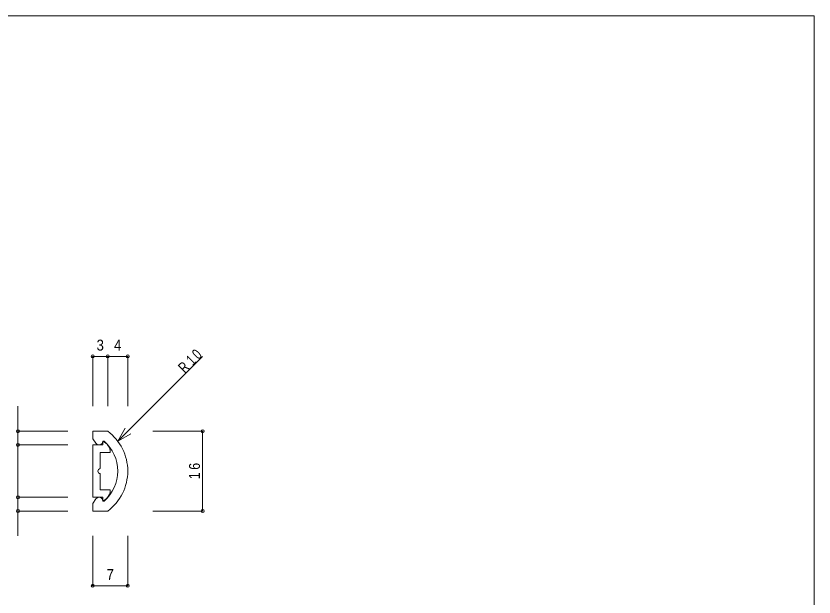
# Model space of a CAD drawing. Units: millimetres on the paper. Extents: x -141 to 141, y -98 to 98.
# Drawn here: x -18.9 to 141, y -19 to 97.5 of the extents above; entities that cross this region are included whole.
import ezdxf
from ezdxf.enums import TextEntityAlignment as Align

# ---------------------------------------------------------------- set-up
doc = ezdxf.new("R2010")
doc.units = ezdxf.units.MM
doc.header["$PDMODE"] = 32
doc.header["$PDSIZE"] = 0.6
for name, color, linetype, lineweight in [('0-0_ＫＢ製品', 2, 'Continuous', 9), ('0-3_寸法', 4, 'Continuous', 9), ('0-4_引出線字', 4, 'Continuous', 9), ('0-A_ベース', 3, 'Continuous', 9), ('F-0_図面枠', 5, 'Continuous', 9)]:
    doc.layers.add(name, color=color, linetype=linetype, lineweight=lineweight)
doc.styles.add('HGｺﾞｼｯｸM', font='')
doc.styles.get('HGｺﾞｼｯｸM').set_extended_font_data('HGｺﾞｼｯｸM')

msp = doc.modelspace()

# ---------------------------------------------------------------- linework, layer by layer
at = {"layer": '0-0_ＫＢ製品'}
for p, q in [((-0.5, 14.25), (-3.5, 14.25)), ((-3.5, 14.25), (-3.5, 12.75)), ((-2.869, 11.827), (-3.5, 12.75)), ((-1.208, 12.25), (-1.5, 12.25)), ((-2.869, 0.673), (-3.5, -0.25)), ((-1.208, 0.25), (-1.5, 0.25)), ((-3.5, -1.75), (-3.5, -0.25)), ((-3.5, -1.75), (-0.5, -1.75)), ((-0.5, -1.75), (-3.5, -1.75))]:
    msp.add_line(p, q, dxfattribs=at)
for centre, radius, start, end in [((-6.5, 6.25), 10, 306.8699, 53.1301), ((-2.25, 12.25), 0.75, 214.34408, 0), ((-6.5, 6.25), 8, 311.40962, 48.59038), ((-2.25, 0.25), 0.75, 360, 145.65592)]:
    msp.add_arc(centre, radius, start, end, dxfattribs=at)
at = {"layer": '0-3_寸法'}
for p, q in [((-3.5, 29.25), (-0.5, 29.25)), ((-3.5, 29.25), (-3.5, 19.25)), ((-0.5, 29.25), (-0.5, 19.25)), ((-0.5, 29.25), (3.5, 29.25)), ((3.5, 29.25), (3.5, 19.25)), ((-18.5, 19.25), (-18.5, 11.5)), ((-18.5, 14.25), (-8.5, 14.25)), ((18.5, 14.25), (8.5, 14.25)), ((18.5, 14.25), (18.5, -1.75)), ((-18.5, 11.5), (-8.5, 11.5)), ((-18.5, 11.5), (-18.5, 1)), ((-18.5, 1), (-8.5, 1)), ((-18.5, 1), (-18.5, -6.75)), ((-18.5, -1.75), (-8.5, -1.75)), ((18.5, -1.75), (8.5, -1.75)), ((-3.5, -16.75), (-3.5, -6.75)), ((3.5, -16.75), (3.5, -6.75)), ((-3.5, -16.75), (3.5, -16.75))]:
    msp.add_line(p, q, dxfattribs=at)
for p in [(-3.5, 29.25), (-0.5, 29.25), (3.5, 29.25), (-18.5, 14.25), (18.5, 14.25), (-18.5, 11.5), (-18.5, 1), (-18.5, -1.75), (18.5, -1.75), (-3.5, -16.75), (3.5, -16.75)]:
    msp.add_point(p, dxfattribs=at)
at = {"layer": '0-4_引出線字'}
for p, q in [((18.5, 29.25), (1.5, 12.25)), ((1.5, 12.25), (3, 14.848)), ((1.5, 12.25), (4.098, 13.75))]:
    msp.add_line(p, q, dxfattribs=at)
at = {"layer": '0-A_ベース'}
for p, q in [((-1.5, 11.5), (-3.5, 11.5)), ((-3.5, 11.5), (-3.5, 1)), ((-1.5, 12.25), (-1.5, 11.5)), ((-2, 6.75), (-2, 10)), ((0, 10), (-2, 10)), ((-2, 5.75), (-2, 2.5)), ((0, 2.5), (-2, 2.5)), ((-1.5, 1), (-3.5, 1)), ((-1.5, 0.25), (-1.5, 1))]:
    msp.add_line(p, q, dxfattribs=at)
for centre, radius, start, end in [((-2.5, 9.959), 2.5, 0.94973, 66.43041), ((-2, 6.25), 0.5, 90, 270), ((-2.5, 2.541), 2.5, 293.56959, 359.05027)]:
    msp.add_arc(centre, radius, start, end, dxfattribs=at)
at = {"layer": 'F-0_図面枠'}
for p, q in [((-141, 97.5), (141, 97.5)), ((141, 97.5), (141, -97.5))]:
    msp.add_line(p, q, dxfattribs=at)

# ---------------------------------------------------------------- texts
at = {"layer": '0-3_寸法', "color": 7, "style": 'HGｺﾞｼｯｸM', "width": 0.9}
for s, p in [('3', (-2.75, 29.75)), ('4', (0.75, 29.75)), ('7', (-0.75, -16.25))]:
    msp.add_text(s, height=2.199, dxfattribs=at).set_placement(p, align=Align.BOTTOM_LEFT)
at = {"layer": '0-3_寸法', "color": 7, "insert": (18, 4.625), "char_height": 2.199, "attachment_point": 7, "rotation": 90, "style": 'HGｺﾞｼｯｸM'}
msp.add_mtext('\\T1.36;\\W0.85;16', dxfattribs=at)
at = {"layer": '0-4_引出線字', "color": 7, "insert": (14.964, 25.714), "char_height": 2.199, "attachment_point": 7, "rotation": 45, "style": 'HGｺﾞｼｯｸM'}
msp.add_mtext('\\T1.38;\\W0.75;R10', dxfattribs=at)

doc.saveas('drawing.dxf')
